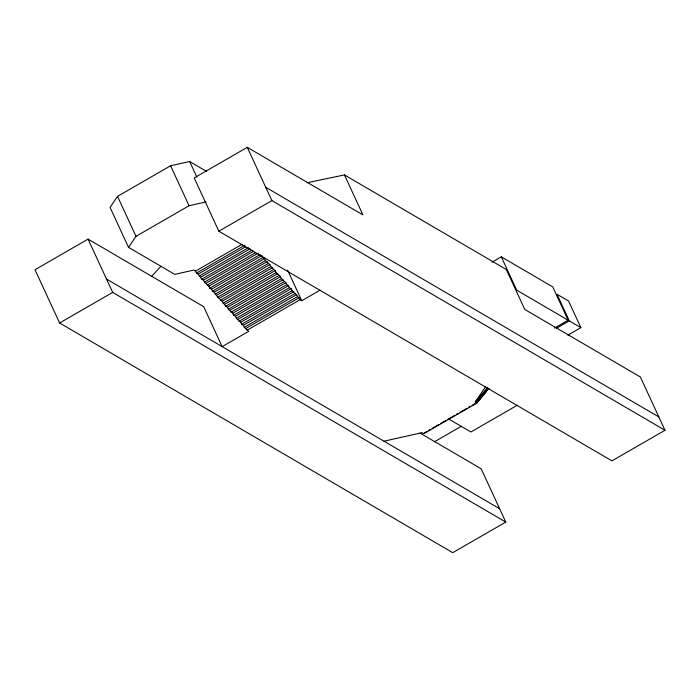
<?xml version="1.0" encoding="UTF-8"?>
<svg xmlns="http://www.w3.org/2000/svg" width="700" height="700" viewBox="0 0 700 700"><rect width="100%" height="100%" fill="white"/><g stroke="black" fill="none" stroke-linecap="round" stroke-linejoin="round"><path stroke-width="1.05" d="M206.64 171.421L189.648 161.499L170.599 165.769L117.53 196.367L110.049 207.393L128.511 247.354L174.755 274.374L193.804 270.095L195.536 271.11L196.464 273.114L198.196 274.12L201.775 279.134L203.508 280.149L204.435 282.144L208.827 286.169L209.746 288.164L211.479 289.179L212.406 291.174L214.139 292.189L217.718 297.203L222.11 301.219L225.689 306.233L227.43 307.248L228.349 309.243L232.741 313.267L233.669 315.262L235.401 316.277L236.32 318.273L240.713 322.297L241.64 324.301L243.373 325.308L244.291 327.311L248.684 331.336L222.154 346.631L203.691 306.679L88.069 239.129L35 269.727L59.614 322.998L452.725 552.668L505.794 522.069L481.171 468.799L420.079 433.099M128.511 247.354L135.992 236.329L189.061 205.73L205.992 201.933M485.363 387.065L475.186 402.062L476.919 403.069L423.85 433.668L422.118 432.661L384.02 441.201M151.384 276.596L161 266.236M344.435 174.921L362.898 214.883L247.275 147.332L194.206 177.931L218.829 231.201L611.931 460.871L665 430.273L640.386 377.002L524.764 309.453L506.301 269.491L344.435 174.921L307.029 182.761M59.614 322.998L112.683 292.399L505.794 522.069M218.829 231.201L271.898 200.602L665 430.273M195.536 271.11L242.086 244.274M196.464 273.114L244.877 245.193M198.196 274.12L245.674 246.741M199.115 276.124L248.465 247.669M200.856 277.139L250.197 248.684M201.775 279.134L252.053 250.145M203.508 280.149L253.785 251.16M204.435 282.144L255.64 252.621M206.168 283.159L258.309 253.094M207.086 285.154L260.164 254.555M208.827 286.169L261.896 255.57L262.815 257.565L264.547 258.58L265.475 260.575L269.868 264.6L270.786 266.604L275.179 270.62L276.106 272.624L280.499 276.649L281.418 278.644L285.81 282.669L286.738 284.664L288.47 285.679L289.389 287.674L291.121 288.689L292.049 290.692L296.441 294.709L300.02 299.723L301.752 300.738L320.058 290.185M209.746 288.164L262.815 257.565M211.479 289.179L264.547 258.58M212.406 291.174L265.475 260.575M214.139 292.189L267.207 261.59M215.066 294.184L268.135 263.585M216.799 295.199L269.868 264.6M217.718 297.203L270.786 266.604M219.45 298.209L272.527 267.61M220.377 300.213L273.446 269.614M222.11 301.219L275.179 270.62M223.037 303.223L276.106 272.624M224.77 304.238L277.839 273.639M225.689 306.233L278.757 275.634M227.43 307.248L280.499 276.649M228.349 309.243L281.418 278.644M230.081 310.257L283.15 279.659M231.009 312.252L284.078 281.654M232.741 313.267L285.81 282.669M233.669 315.262L286.738 284.664M235.401 316.277L288.47 285.679M236.32 318.273L289.389 287.674M238.053 319.287L291.121 288.689M238.98 321.291L292.049 290.692M240.713 322.297L293.781 291.699M241.64 324.301L294.709 293.703M243.373 325.308L296.441 294.709M244.291 327.311L297.36 296.713M246.032 328.326L299.101 297.727M246.951 330.321L300.02 299.723M491.995 262.22L501.305 256.848L552.755 286.912L568.137 320.206L554.523 328.055M556.587 328.213L569.293 320.88L580.86 327.635L567.901 335.108M487.226 389.375L489.09 388.308M486.412 390.364L488.276 389.287L487.349 387.293M485.599 391.344L487.463 390.276L486.544 388.273L488.276 389.287M483.98 393.312L485.844 392.245L484.916 390.241L486.649 391.256L485.73 389.261L487.463 390.276M483.166 394.301L485.03 393.225L484.111 391.23L485.844 392.245M482.361 395.281L484.216 394.214L483.298 392.21L485.03 393.225M481.548 396.27L483.411 395.194L482.484 393.199L484.216 394.214M479.92 398.239L481.784 397.162L480.865 395.168L482.597 396.183L481.67 394.179L483.411 395.194M479.115 399.219L480.979 398.151L480.051 396.148L481.784 397.162M477.374 400.741L480.165 399.131L479.238 397.136L480.979 398.151M477.488 401.196L479.351 400.12L478.433 398.125L480.165 399.131M476.683 402.176L478.537 401.1L477.619 399.105L479.351 400.12M424.664 432.688L426.519 431.611M428.382 430.535L430.246 429.467M432.11 428.391L438.629 424.637M440.493 423.561L446.075 420.341M447.939 419.265L454.457 415.511M456.312 414.435L458.176 413.359M460.04 412.291L466.559 408.529M468.423 407.453L470.278 406.385M472.141 405.309L477.733 402.089L476.805 400.094L478.537 401.1M434.262 441.875L461.423 426.213M517.457 405.151L470.907 431.996L448.394 418.845M568.137 320.206L516.688 290.15L501.305 256.848M265.738 187.285L658.849 416.955M477.733 402.089L475.991 401.074L476.919 403.069M106.531 279.081L499.634 508.751M580.86 327.635L568.549 301L556.99 294.245L569.293 320.88M247.275 147.332L271.898 200.602M287.621 270.148L301.752 300.738M189.648 161.499L196.857 177.091M170.599 165.769L189.061 205.73M117.53 196.367L135.992 236.329M88.069 239.129L112.683 292.399"/></g></svg>
